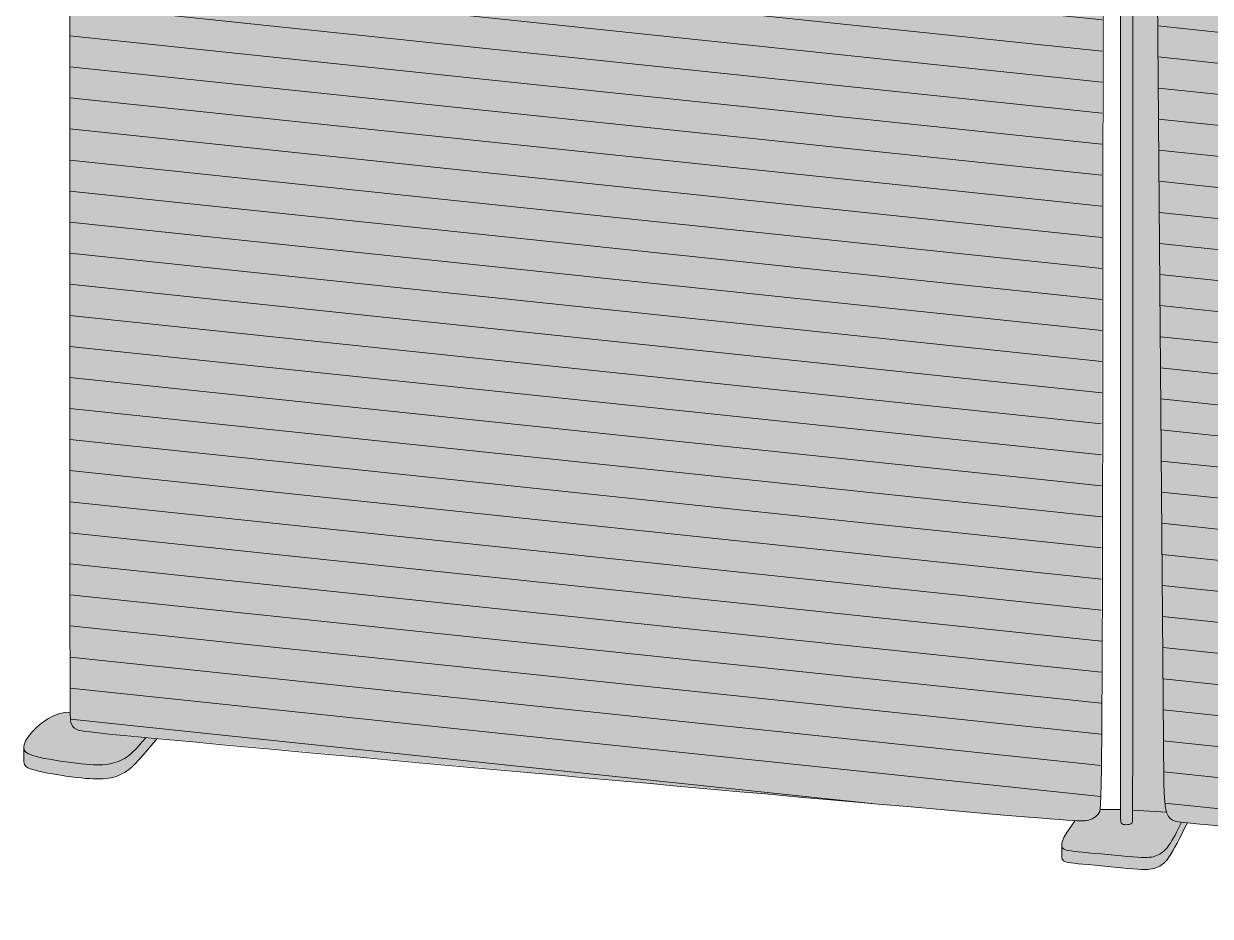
# Model space of a CAD drawing. Header units: millimetres. Extents: x -23380 to 52531, y -5628 to 1041.
# Drawn here: x 2834 to 3687, y -5404 to -4762 of the extents above; entities that cross this region are included whole.
import ezdxf

# ---------------------------------------------------------------- set-up
doc = ezdxf.new("R2010")
doc.units = ezdxf.units.MM
for name, color, linetype, lineweight in [('drawing', 7, 'Continuous', 5), ('hatch', 9, 'Continuous', 5), ('ropes', 7, 'Continuous', 0)]:
    doc.layers.add(name, color=color, linetype=linetype, lineweight=lineweight)

msp = doc.modelspace()

# ---------------------------------------------------------------- hatches: boundary and pattern name
at = {"layer": 'hatch'}
for points in [[(3609.75, -4201.35), (3609.37, -4201.42), (3608.98, -4201.49), (3608.67, -4201.53), (3608.35, -4201.57), (3607.97, -4201.6), (3607.52, -4201.62), (3606.99, -4201.64), (3606.34, -4201.64), (3604.64, -4201.59), (3598.99, -4201.28), (2877.81, -4139.13), (2873.69, -4138.67), (2872.3, -4138.49), (2871.15, -4138.31), (2869.85, -4138.09), (2868.67, -4137.85), (2868.12, -4137.72), (2867.6, -4137.59), (2867.1, -4137.46), (2866.63, -4137.32), (2866.71, -5119.81), (2867.05, -5260.85), (2867.12, -5262.91), (2867.15, -5263.3), (2867.17, -5263.59), (2867.19, -5263.71), (2867.2, -5263.81), (2867.21, -5263.89), (2867.23, -5263.97), (2867.26, -5264.1), (2867.32, -5264.36), (2867.38, -5264.61), (2867.45, -5264.85), (2867.52, -5265.09), (2867.59, -5265.33), (2867.67, -5265.56), (2867.76, -5265.78), (2867.85, -5266), (2867.94, -5266.22), (2868.04, -5266.43), (2868.14, -5266.63), (2868.25, -5266.83), (2868.36, -5267.03), (2868.48, -5267.22), (2868.61, -5267.4), (2868.73, -5267.58), (2868.87, -5267.76), (2869.01, -5267.93), (2869.16, -5268.1), (2869.31, -5268.27), (2869.47, -5268.43), (2869.63, -5268.58), (2869.8, -5268.73), (2869.98, -5268.88), (2870.16, -5269.02), (2870.35, -5269.16), (2870.55, -5269.3), (2870.75, -5269.43), (2870.96, -5269.56), (2871.18, -5269.68), (2871.41, -5269.8), (2871.64, -5269.92), (2871.81, -5270), (2872, -5270.08), (2872.09, -5270.12), (2872.2, -5270.16), (2872.31, -5270.2), (2872.43, -5270.24), (2872.56, -5270.28), (2872.7, -5270.32), (2873.01, -5270.41), (2873.36, -5270.49), (2873.78, -5270.58), (2874.82, -5270.78), (2876.19, -5270.99), (2880.15, -5271.51), (3471.63, -5325.61), (3555.66, -5332.91), (3589.57, -5335.44), (3593.24, -5335.58), (3594.54, -5335.6), (3595.55, -5335.58), (3595.98, -5335.56), (3596.35, -5335.54), (3596.68, -5335.51), (3596.98, -5335.47), (3597.25, -5335.43), (3597.49, -5335.39), (3597.95, -5335.29), (3598.61, -5335.15), (3599.26, -5334.98), (3599.9, -5334.79), (3600.22, -5334.69), (3600.54, -5334.59), (3600.86, -5334.47), (3601.17, -5334.35), (3601.48, -5334.23), (3601.79, -5334.1), (3602.1, -5333.95), (3602.4, -5333.81), (3602.7, -5333.65), (3603, -5333.49), (3603.29, -5333.31), (3603.57, -5333.13), (3603.86, -5332.94), (3604.13, -5332.73), (3604.41, -5332.52), (3604.67, -5332.3), (3604.93, -5332.07), (3605.19, -5331.82), (3605.31, -5331.7), (3605.44, -5331.57), (3605.56, -5331.44), (3605.68, -5331.3), (3605.8, -5331.16), (3605.92, -5331.02), (3606.03, -5330.88), (3606.15, -5330.73), (3606.26, -5330.58), (3606.37, -5330.43), (3606.48, -5330.27), (3606.58, -5330.11), (3606.69, -5329.95), (3606.79, -5329.78), (3606.89, -5329.61), (3607.04, -5329.35), (3607.09, -5329.25), (3607.11, -5329.21), (3607.13, -5329.15), (3607.16, -5329.1), (3607.18, -5329.04), (3607.2, -5328.98), (3607.23, -5328.92), (3607.25, -5328.85), (3607.27, -5328.78), (3607.29, -5328.7), (3607.32, -5328.62), (3607.36, -5328.44), (3607.41, -5328.23), (3607.45, -5327.99), (3607.49, -5327.72), (3607.54, -5327.41), (3607.62, -5326.68), (3607.7, -5325.76), (3607.86, -5323.29), (3608.3, -5308.92)], [(3655.35, -5329.42), (3655.24, -5329.05), (3655.13, -5328.66), (3654.92, -5327.84), (3654.73, -5326.94), (3654.55, -5325.98), (3654.38, -5324.95), (3654.23, -5323.84), (3654.09, -5322.66), (3653.97, -5321.39), (3653.76, -5318.6), (3653.61, -5315.46), (3653.46, -5308), (3644.6, -4206.94), (3643.88, -4206.78), (3643.21, -4206.61), (3642.58, -4206.43), (3642.29, -4206.34), (3642, -4206.24), (3641.73, -4206.15), (3641.47, -4206.05), (3641.21, -4205.95), (3640.97, -4205.84), (3640.74, -4205.74), (3640.52, -4205.63), (3640.32, -4205.52), (3640.12, -4205.41), (3609.75, -4203.42), (3609.75, -4206.22), (3631.1, -4207.62), (3631.07, -5096.67), (3630.88, -5327.97)], [(3622.13, -4207.03), (3622.13, -5333.65), (3622.18, -5334.27), (3622.23, -5334.83), (3622.27, -5335.09), (3622.3, -5335.33), (3622.34, -5335.56), (3622.38, -5335.78), (3622.42, -5335.98), (3622.47, -5336.18), (3622.52, -5336.35), (3622.57, -5336.52), (3622.6, -5336.6), (3622.62, -5336.68), (3622.65, -5336.75), (3622.68, -5336.82), (3622.71, -5336.89), (3622.74, -5336.96), (3622.77, -5337.02), (3622.8, -5337.09), (3622.84, -5337.15), (3622.87, -5337.2), (3622.9, -5337.26), (3622.94, -5337.31), (3622.97, -5337.36), (3623.01, -5337.41), (3623.05, -5337.46), (3623.08, -5337.5), (3623.12, -5337.54), (3623.16, -5337.58), (3623.2, -5337.62), (3623.24, -5337.66), (3623.28, -5337.7), (3623.32, -5337.73), (3623.36, -5337.76), (3623.41, -5337.79), (3623.45, -5337.82), (3623.49, -5337.85), (3623.54, -5337.88), (3623.58, -5337.91), (3623.63, -5337.93), (3623.68, -5337.95), (3623.72, -5337.98), (3623.77, -5338), (3623.82, -5338.02), (3623.87, -5338.04), (3623.92, -5338.05), (3623.97, -5338.07), (3624.08, -5338.1), (3624.18, -5338.13), (3624.29, -5338.16), (3624.41, -5338.19), (3624.52, -5338.21), (3624.64, -5338.23), (3624.76, -5338.25), (3624.88, -5338.27), (3625.13, -5338.3), (3625.38, -5338.32), (3625.64, -5338.34), (3625.9, -5338.34), (3626.16, -5338.34), (3626.43, -5338.34), (3626.69, -5338.33), (3626.95, -5338.31), (3627.21, -5338.29), (3627.47, -5338.26), (3627.72, -5338.23), (3627.96, -5338.19), (3628.2, -5338.15), (3628.42, -5338.11), (3628.64, -5338.06), (3628.75, -5338.03), (3628.85, -5338), (3628.95, -5337.97), (3629.05, -5337.94), (3629.14, -5337.91), (3629.23, -5337.87), (3629.33, -5337.84), (3629.41, -5337.8), (3629.5, -5337.76), (3629.58, -5337.71), (3629.67, -5337.67), (3629.7, -5337.65), (3629.74, -5337.62), (3629.78, -5337.6), (3629.82, -5337.57), (3629.86, -5337.55), (3629.89, -5337.52), (3629.93, -5337.49), (3629.97, -5337.46), (3630, -5337.44), (3630.04, -5337.41), (3630.07, -5337.38), (3630.1, -5337.34), (3630.14, -5337.31), (3630.17, -5337.28), (3630.2, -5337.25), (3630.23, -5337.21), (3630.26, -5337.18), (3630.29, -5337.14), (3630.32, -5337.11), (3630.35, -5337.07), (3630.37, -5337.03), (3630.4, -5336.99), (3630.43, -5336.95), (3630.45, -5336.91), (3630.48, -5336.87), (3630.5, -5336.83), (3630.53, -5336.79), (3630.55, -5336.74), (3630.57, -5336.7), (3630.6, -5336.65), (3630.62, -5336.6), (3630.64, -5336.56), (3630.66, -5336.51), (3630.68, -5336.46), (3630.69, -5336.43), (3630.69, -5336.42), (3630.7, -5336.4), (3630.7, -5336.39), (3630.71, -5336.37), (3630.71, -5336.35), (3630.72, -5336.32), (3630.72, -5336.29), (3630.73, -5336.26), (3630.74, -5336.19), (3630.75, -5336.09), (3630.75, -5335.97), (3630.77, -5335.66), (3630.82, -5333.83), (3631.1, -4207.62)], [(3653.46, -5308), (3653.61, -5315.46), (3653.76, -5318.6), (3653.97, -5321.39), (3654.09, -5322.66), (3654.23, -5323.84), (3654.38, -5324.95), (3654.55, -5325.98), (3654.73, -5326.94), (3654.92, -5327.84), (3655.13, -5328.66), (3655.24, -5329.05), (3655.35, -5329.42), (3655.48, -5329.82), (3655.61, -5330.19), (3655.74, -5330.55), (3655.88, -5330.89), (3656.03, -5331.21), (3656.18, -5331.52), (3656.33, -5331.82), (3656.49, -5332.1), (3656.65, -5332.37), (3656.73, -5332.49), (3656.81, -5332.62), (3656.9, -5332.74), (3656.98, -5332.86), (3657.07, -5332.97), (3657.16, -5333.08), (3657.24, -5333.19), (3657.33, -5333.3), (3657.42, -5333.4), (3657.52, -5333.5), (3657.61, -5333.6), (3657.7, -5333.69), (3657.8, -5333.78), (3657.89, -5333.87), (3657.99, -5333.96), (3658.09, -5334.05), (3658.19, -5334.13), (3658.29, -5334.21), (3658.39, -5334.28), (3658.49, -5334.36), (3658.6, -5334.43), (3658.7, -5334.5), (3658.81, -5334.57), (3658.92, -5334.64), (3659.13, -5334.77), (3659.36, -5334.89), (3659.58, -5335), (3659.81, -5335.11), (3660.05, -5335.21), (3660.29, -5335.3), (3660.53, -5335.4), (3660.78, -5335.48), (3661.03, -5335.57), (3661.55, -5335.72), (3661.98, -5335.84), (3662.42, -5335.95), (3662.9, -5336.06), (3663.42, -5336.17), (3664, -5336.28), (3664.65, -5336.38), (3666.18, -5336.6), (3670.3, -5337.08), (4383.32, -5403.94), (4383.96, -5403.99), (4384.28, -5404), (4384.44, -5404), (4384.6, -5404), (4384.75, -5404), (4384.91, -5403.99), (4385.06, -5403.98), (4385.21, -5403.96), (4385.29, -5403.95), (4385.36, -5403.94), (4385.44, -5403.92), (4385.51, -5403.91), (4385.59, -5403.89), (4385.66, -5403.87), (4385.73, -5403.85), (4385.81, -5403.83), (4385.88, -5403.81), (4385.95, -5403.78), (4386.02, -5403.76), (4386.1, -5403.73), (4386.17, -5403.7), (4386.24, -5403.67), (4386.31, -5403.63), (4386.38, -5403.6), (4386.45, -5403.56), (4386.52, -5403.52), (4386.58, -5403.47), (4386.65, -5403.43), (4386.72, -5403.38), (4386.79, -5403.33), (4386.85, -5403.28), (4386.92, -5403.22), (4386.98, -5403.17), (4387.05, -5403.11), (4387.11, -5403.04), (4387.18, -5402.98), (4387.24, -5402.91), (4387.3, -5402.84), (4387.36, -5402.76), (4387.43, -5402.69), (4387.49, -5402.61), (4387.55, -5402.53), (4387.61, -5402.44), (4387.67, -5402.35), (4387.72, -5402.26), (4387.78, -5402.17), (4387.84, -5402.07), (4387.9, -5401.97), (4387.95, -5401.86), (4388.01, -5401.75), (4388.12, -5401.53), (4388.22, -5401.29), (4388.33, -5401.03), (4388.43, -5400.76), (4388.53, -5400.48), (4388.62, -5400.18), (4388.71, -5399.86), (4388.8, -5399.53), (4388.89, -5399.18), (4388.97, -5398.81), (4389.05, -5398.42), (4389.2, -5397.6), (4389.33, -5396.7), (4389.46, -5395.72), (4389.56, -5394.66), (4389.65, -5393.51), (4389.73, -5392.27), (4389.83, -5389.52), (4389.87, -5386.38), (4389.87, -4268.79), (4389.62, -4268.95), (4389.36, -4269.09), (4389.1, -4269.24), (4388.82, -4269.38), (4388.54, -4269.51), (4388.25, -4269.63), (4387.95, -4269.75), (4387.64, -4269.87), (4387.32, -4269.98), (4386.99, -4270.08), (4386.65, -4270.17), (4386.3, -4270.26), (4385.94, -4270.35), (4385.57, -4270.42), (4385.19, -4270.49), (4384.8, -4270.56), (4384.5, -4270.6), (4384.17, -4270.64), (4383.79, -4270.67), (4383.34, -4270.69), (4382.81, -4270.71), (4382.16, -4270.7), (4380.46, -4270.66), (4374.81, -4270.34), (3653.63, -4208.2), (3649.51, -4207.74), (3648.12, -4207.56), (3646.97, -4207.38), (3645.73, -4207.17), (3644.6, -4206.94)], [(2866.99, -5257.32), (2866.45, -5257.33), (2865.91, -5257.36), (2865.38, -5257.39), (2864.85, -5257.43), (2864.32, -5257.49), (2863.79, -5257.55), (2863.27, -5257.63), (2862.75, -5257.71), (2862.23, -5257.8), (2861.71, -5257.9), (2861.2, -5258.01), (2860.7, -5258.13), (2859.69, -5258.4), (2858.7, -5258.69), (2857.72, -5259.02), (2856.76, -5259.37), (2855.81, -5259.75), (2854.88, -5260.15), (2853.97, -5260.58), (2853.07, -5261.03), (2852.19, -5261.5), (2851.32, -5261.99), (2850.48, -5262.49), (2849.65, -5263.01), (2848.84, -5263.54), (2848.05, -5264.09), (2847.28, -5264.64), (2846.53, -5265.2), (2845.8, -5265.77), (2845.09, -5266.34), (2843.73, -5267.48), (2842.47, -5268.62), (2841.3, -5269.75), (2840.22, -5270.84), (2839.29, -5271.84), (2838.45, -5272.79), (2837.69, -5273.71), (2837.01, -5274.59), (2836.7, -5275.02), (2836.4, -5275.44), (2836.13, -5275.85), (2835.87, -5276.25), (2835.63, -5276.64), (2835.4, -5277.02), (2835.19, -5277.39), (2835, -5277.76), (2834.82, -5278.12), (2834.66, -5278.47), (2834.51, -5278.81), (2834.38, -5279.15), (2834.25, -5279.48), (2834.15, -5279.8), (2834.05, -5280.11), (2833.97, -5280.42), (2833.89, -5280.72), (2833.83, -5281.01), (2833.78, -5281.29), (2833.74, -5281.57), (2833.71, -5281.85), (2833.69, -5282.11), (2833.68, -5282.37), (2833.67, -5282.63), (2833.68, -5282.85), (2833.68, -5283.07), (2833.7, -5283.32), (2833.71, -5283.44), (2833.73, -5283.57), (2833.75, -5283.69), (2833.77, -5283.81), (2833.79, -5283.92), (2833.81, -5284.04), (2833.84, -5284.16), (2833.87, -5284.27), (2833.9, -5284.38), (2833.94, -5284.49), (2833.98, -5284.6), (2834.02, -5284.71), (2834.07, -5284.82), (2834.12, -5284.93), (2834.17, -5285.03), (2834.23, -5285.14), (2834.29, -5285.24), (2834.35, -5285.35), (2834.42, -5285.45), (2834.49, -5285.55), (2834.57, -5285.65), (2834.65, -5285.75), (2834.73, -5285.84), (2834.82, -5285.94), (2834.91, -5286.04), (2835.01, -5286.13), (2835.11, -5286.23), (2835.22, -5286.32), (2835.33, -5286.41), (2835.45, -5286.51), (2835.57, -5286.6), (2835.7, -5286.69), (2835.83, -5286.78), (2835.97, -5286.87), (2836.11, -5286.96), (2836.26, -5287.05), (2836.42, -5287.14), (2836.58, -5287.23), (2836.92, -5287.4), (2837.28, -5287.57), (2837.66, -5287.74), (2838.08, -5287.92), (2838.51, -5288.09), (2838.98, -5288.25), (2839.99, -5288.59), (2841.12, -5288.93), (2842.38, -5289.27), (2845.26, -5289.95), (2848.55, -5290.64), (2855.99, -5291.98), (2863.88, -5293.19), (2871.41, -5294.18), (2877.95, -5294.87), (2880.85, -5295.1), (2883.53, -5295.25), (2886.02, -5295.31), (2887.2, -5295.32), (2888.34, -5295.3), (2889.45, -5295.26), (2890.52, -5295.2), (2891.56, -5295.12), (2892.58, -5295.01), (2893.58, -5294.89), (2894.55, -5294.74), (2895.5, -5294.58), (2896.43, -5294.39), (2897.34, -5294.19), (2898.23, -5293.96), (2899.1, -5293.71), (2899.95, -5293.45), (2900.78, -5293.16), (2901.59, -5292.86), (2902.38, -5292.54), (2903.16, -5292.2), (2903.92, -5291.84), (2904.67, -5291.47), (2905.4, -5291.08), (2906.12, -5290.67), (2906.82, -5290.24), (2907.52, -5289.78), (2908.22, -5289.29), (2908.93, -5288.76), (2909.66, -5288.18), (2910.42, -5287.53), (2911.22, -5286.81), (2912.06, -5286.01), (2912.96, -5285.13), (2913.92, -5284.14), (2916.07, -5281.84), (2921.48, -5275.68), (2880.15, -5271.51), (2876.19, -5270.99), (2874.82, -5270.78), (2873.78, -5270.58), (2873.36, -5270.49), (2873.01, -5270.41), (2872.7, -5270.32), (2872.56, -5270.28), (2872.43, -5270.24), (2872.31, -5270.2), (2872.2, -5270.16), (2872.09, -5270.12), (2872, -5270.08), (2871.81, -5270), (2871.64, -5269.92), (2871.41, -5269.8), (2871.18, -5269.68), (2870.96, -5269.56), (2870.75, -5269.43), (2870.55, -5269.3), (2870.35, -5269.16), (2870.16, -5269.02), (2869.98, -5268.88), (2869.8, -5268.73), (2869.63, -5268.58), (2869.47, -5268.43), (2869.31, -5268.27), (2869.16, -5268.1), (2869.01, -5267.93), (2868.87, -5267.76), (2868.73, -5267.58), (2868.61, -5267.4), (2868.48, -5267.22), (2868.36, -5267.03), (2868.25, -5266.83), (2868.14, -5266.63), (2868.04, -5266.43), (2867.94, -5266.22), (2867.85, -5266), (2867.76, -5265.78), (2867.67, -5265.56), (2867.59, -5265.33), (2867.52, -5265.09), (2867.45, -5264.85), (2867.38, -5264.61), (2867.32, -5264.36), (2867.24, -5264.01), (2867.22, -5263.92), (2867.2, -5263.8), (2867.18, -5263.67), (2867.16, -5263.5), (2867.14, -5263.29), (2867.11, -5262.72), (2867.05, -5260.77)], [(2921.48, -5275.68), (2916.07, -5281.84), (2913.92, -5284.14), (2912.96, -5285.13), (2912.06, -5286.01), (2911.22, -5286.81), (2910.42, -5287.53), (2909.66, -5288.18), (2908.93, -5288.76), (2908.22, -5289.29), (2907.52, -5289.78), (2906.82, -5290.24), (2906.12, -5290.67), (2905.4, -5291.08), (2904.67, -5291.47), (2903.92, -5291.84), (2903.16, -5292.2), (2902.38, -5292.54), (2901.59, -5292.86), (2900.78, -5293.16), (2899.95, -5293.45), (2899.1, -5293.71), (2898.23, -5293.96), (2897.34, -5294.19), (2896.43, -5294.39), (2895.5, -5294.58), (2894.55, -5294.74), (2893.58, -5294.89), (2892.58, -5295.01), (2891.56, -5295.12), (2890.52, -5295.2), (2889.45, -5295.26), (2888.34, -5295.3), (2887.2, -5295.32), (2886.02, -5295.31), (2883.53, -5295.25), (2880.85, -5295.1), (2877.95, -5294.87), (2871.41, -5294.18), (2863.88, -5293.19), (2855.99, -5291.98), (2848.55, -5290.64), (2845.26, -5289.95), (2842.38, -5289.27), (2841.12, -5288.93), (2839.99, -5288.59), (2838.98, -5288.25), (2838.51, -5288.09), (2838.08, -5287.92), (2837.66, -5287.74), (2837.28, -5287.57), (2836.92, -5287.4), (2836.58, -5287.23), (2836.42, -5287.14), (2836.26, -5287.05), (2836.11, -5286.96), (2835.97, -5286.87), (2835.83, -5286.78), (2835.7, -5286.69), (2835.57, -5286.6), (2835.45, -5286.51), (2835.33, -5286.41), (2835.22, -5286.32), (2835.11, -5286.23), (2835.01, -5286.13), (2834.91, -5286.04), (2834.82, -5285.94), (2834.73, -5285.84), (2834.65, -5285.75), (2834.57, -5285.65), (2834.49, -5285.55), (2834.42, -5285.45), (2834.35, -5285.35), (2834.29, -5285.24), (2834.23, -5285.14), (2834.17, -5285.03), (2834.12, -5284.93), (2834.07, -5284.82), (2834.02, -5284.71), (2833.98, -5284.6), (2833.94, -5284.49), (2833.9, -5284.38), (2833.87, -5284.27), (2833.84, -5284.16), (2833.81, -5284.04), (2833.79, -5283.92), (2833.77, -5283.81), (2833.75, -5283.69), (2833.73, -5283.57), (2833.71, -5283.44), (2833.7, -5283.32), (2833.68, -5283.07), (2833.68, -5282.9), (2833.67, -5282.74), (2833.67, -5292.75), (2833.67, -5292.75), (2833.68, -5292.98), (2833.68, -5293.19), (2833.7, -5293.44), (2833.71, -5293.57), (2833.73, -5293.69), (2833.75, -5293.81), (2833.77, -5293.93), (2833.79, -5294.05), (2833.81, -5294.17), (2833.84, -5294.28), (2833.87, -5294.4), (2833.9, -5294.51), (2833.94, -5294.62), (2833.98, -5294.73), (2834.02, -5294.84), (2834.07, -5294.95), (2834.12, -5295.05), (2834.17, -5295.16), (2834.23, -5295.27), (2834.29, -5295.37), (2834.35, -5295.47), (2834.42, -5295.57), (2834.49, -5295.67), (2834.57, -5295.77), (2834.65, -5295.87), (2834.73, -5295.97), (2834.82, -5296.07), (2834.91, -5296.16), (2835.01, -5296.26), (2835.11, -5296.35), (2835.22, -5296.45), (2835.33, -5296.54), (2835.45, -5296.63), (2835.57, -5296.72), (2835.7, -5296.82), (2835.83, -5296.91), (2835.97, -5297), (2836.11, -5297.09), (2836.26, -5297.17), (2836.42, -5297.26), (2836.58, -5297.35), (2836.92, -5297.53), (2837.28, -5297.7), (2837.66, -5297.87), (2838.08, -5298.04), (2838.51, -5298.21), (2838.98, -5298.38), (2839.99, -5298.72), (2841.12, -5299.05), (2842.38, -5299.39), (2845.26, -5300.08), (2848.55, -5300.77), (2855.99, -5302.11), (2863.88, -5303.32), (2871.41, -5304.31), (2877.95, -5305), (2880.85, -5305.23), (2883.53, -5305.38), (2886.02, -5305.44), (2887.2, -5305.44), (2888.34, -5305.42), (2889.45, -5305.38), (2890.52, -5305.32), (2891.56, -5305.24), (2892.58, -5305.14), (2893.58, -5305.01), (2894.55, -5304.87), (2895.5, -5304.7), (2896.43, -5304.52), (2897.34, -5304.31), (2898.23, -5304.09), (2899.1, -5303.84), (2899.95, -5303.57), (2900.78, -5303.29), (2901.59, -5302.99), (2902.38, -5302.67), (2903.16, -5302.33), (2903.92, -5301.97), (2904.67, -5301.59), (2905.4, -5301.2), (2906.12, -5300.79), (2906.82, -5300.36), (2907.52, -5299.91), (2908.22, -5299.42), (2908.93, -5298.89), (2909.66, -5298.3), (2910.42, -5297.66), (2911.22, -5296.94), (2912.06, -5296.14), (2912.96, -5295.25), (2913.92, -5294.27), (2916.07, -5291.97), (2921.48, -5285.8), (2929.51, -5276.44)], [(3622.13, -5327.38), (3607.54, -5327.38), (3607.48, -5327.83), (3607.44, -5328.03), (3607.41, -5328.21), (3607.38, -5328.37), (3607.34, -5328.52), (3607.31, -5328.65), (3607.27, -5328.77), (3607.24, -5328.88), (3607.2, -5328.98), (3607.17, -5329.07), (3607.13, -5329.15), (3607.1, -5329.23), (3607.06, -5329.3), (3606.99, -5329.44), (3606.89, -5329.61), (3606.79, -5329.78), (3606.69, -5329.95), (3606.58, -5330.11), (3606.48, -5330.27), (3606.37, -5330.43), (3606.26, -5330.58), (3606.15, -5330.73), (3606.03, -5330.88), (3605.92, -5331.02), (3605.8, -5331.16), (3605.68, -5331.3), (3605.56, -5331.44), (3605.44, -5331.57), (3605.31, -5331.7), (3605.19, -5331.82), (3604.93, -5332.07), (3604.67, -5332.3), (3604.41, -5332.52), (3604.13, -5332.73), (3603.86, -5332.94), (3603.57, -5333.13), (3603.29, -5333.31), (3603, -5333.49), (3602.7, -5333.65), (3602.4, -5333.81), (3602.1, -5333.95), (3601.79, -5334.1), (3601.48, -5334.23), (3601.17, -5334.35), (3600.86, -5334.47), (3600.54, -5334.59), (3600.22, -5334.69), (3599.9, -5334.79), (3599.26, -5334.98), (3598.61, -5335.15), (3597.95, -5335.29), (3597.49, -5335.39), (3597.25, -5335.43), (3596.98, -5335.47), (3596.68, -5335.51), (3596.35, -5335.54), (3595.98, -5335.56), (3595.55, -5335.58), (3594.54, -5335.6), (3593.24, -5335.58), (3589.57, -5335.44), (3586.99, -5338.88), (3585.88, -5340.43), (3584.88, -5341.87), (3583.98, -5343.22), (3583.19, -5344.47), (3582.5, -5345.63), (3581.91, -5346.71), (3581.64, -5347.21), (3581.4, -5347.7), (3581.18, -5348.16), (3580.97, -5348.61), (3580.79, -5349.04), (3580.63, -5349.45), (3580.48, -5349.84), (3580.35, -5350.21), (3580.25, -5350.57), (3580.15, -5350.91), (3580.11, -5351.08), (3580.07, -5351.24), (3580.04, -5351.4), (3580.01, -5351.55), (3579.99, -5351.7), (3579.97, -5351.85), (3579.95, -5351.99), (3579.93, -5352.13), (3579.92, -5352.27), (3579.91, -5352.4), (3579.91, -5352.53), (3579.91, -5352.66), (3579.91, -5352.75), (3579.91, -5352.84), (3579.91, -5352.93), (3579.92, -5353.02), (3579.93, -5353.1), (3579.94, -5353.18), (3579.95, -5353.26), (3579.96, -5353.34), (3579.97, -5353.42), (3579.98, -5353.5), (3580, -5353.58), (3580.02, -5353.65), (3580.03, -5353.72), (3580.05, -5353.79), (3580.07, -5353.86), (3580.1, -5353.93), (3580.12, -5354), (3580.14, -5354.07), (3580.17, -5354.13), (3580.19, -5354.2), (3580.22, -5354.26), (3580.25, -5354.32), (3580.28, -5354.38), (3580.31, -5354.44), (3580.34, -5354.5), (3580.37, -5354.56), (3580.41, -5354.62), (3580.44, -5354.68), (3580.47, -5354.73), (3580.55, -5354.84), (3580.62, -5354.94), (3580.69, -5355.04), (3580.77, -5355.13), (3580.85, -5355.22), (3580.93, -5355.31), (3581.01, -5355.4), (3581.1, -5355.48), (3581.19, -5355.56), (3581.28, -5355.64), (3581.38, -5355.71), (3581.48, -5355.79), (3581.58, -5355.86), (3581.69, -5355.93), (3581.8, -5356), (3581.91, -5356.06), (3582.03, -5356.12), (3582.15, -5356.19), (3582.28, -5356.25), (3582.41, -5356.3), (3582.55, -5356.36), (3582.69, -5356.41), (3582.83, -5356.47), (3582.98, -5356.52), (3583.29, -5356.62), (3583.63, -5356.71), (3583.98, -5356.8), (3584.36, -5356.88), (3584.76, -5356.96), (3585.64, -5357.11), (3586.62, -5357.25), (3588.93, -5357.52), (3631.09, -5361.53), (3634.44, -5361.76), (3637.25, -5361.9), (3639.58, -5361.96), (3640.6, -5361.95), (3641.53, -5361.92), (3642.39, -5361.88), (3643.17, -5361.81), (3643.9, -5361.73), (3644.24, -5361.68), (3644.58, -5361.63), (3644.9, -5361.57), (3645.22, -5361.5), (3645.53, -5361.44), (3645.83, -5361.36), (3646.43, -5361.21), (3647.02, -5361.03), (3647.6, -5360.84), (3648.19, -5360.63), (3648.49, -5360.51), (3648.78, -5360.39), (3649.08, -5360.26), (3649.38, -5360.12), (3649.68, -5359.98), (3649.98, -5359.82), (3650.28, -5359.66), (3650.58, -5359.48), (3650.88, -5359.3), (3651.19, -5359.1), (3651.5, -5358.9), (3651.8, -5358.68), (3652.11, -5358.45), (3652.43, -5358.21), (3652.74, -5357.95), (3653.05, -5357.68), (3653.37, -5357.39), (3653.69, -5357.09), (3654.01, -5356.78), (3654.33, -5356.45), (3654.66, -5356.1), (3654.99, -5355.73), (3655.32, -5355.35), (3655.65, -5354.95), (3655.99, -5354.53), (3656.32, -5354.09), (3657.01, -5353.16), (3657.54, -5352.39), (3658.08, -5351.57), (3659.17, -5349.81), (3660.29, -5347.89), (3661.43, -5345.83), (3663.77, -5341.38), (3666.18, -5336.6), (3664.65, -5336.38), (3664, -5336.28), (3663.42, -5336.17), (3662.9, -5336.06), (3662.42, -5335.95), (3661.98, -5335.84), (3661.55, -5335.72), (3661.03, -5335.57), (3660.78, -5335.48), (3660.53, -5335.4), (3660.29, -5335.3), (3660.05, -5335.21), (3659.81, -5335.11), (3659.58, -5335), (3659.36, -5334.89), (3659.13, -5334.77), (3658.92, -5334.64), (3658.81, -5334.57), (3658.7, -5334.5), (3658.6, -5334.43), (3658.49, -5334.36), (3658.39, -5334.28), (3658.29, -5334.21), (3658.19, -5334.13), (3658.09, -5334.05), (3657.99, -5333.96), (3657.89, -5333.87), (3657.8, -5333.78), (3657.7, -5333.69), (3657.61, -5333.6), (3657.52, -5333.5), (3657.42, -5333.4), (3657.33, -5333.3), (3657.24, -5333.19), (3657.16, -5333.08), (3657.07, -5332.97), (3656.98, -5332.86), (3656.9, -5332.74), (3656.81, -5332.62), (3656.73, -5332.49), (3656.65, -5332.37), (3656.49, -5332.1), (3656.33, -5331.82), (3656.18, -5331.52), (3656.03, -5331.21), (3655.88, -5330.89), (3655.74, -5330.55), (3655.61, -5330.19), (3655.48, -5329.82), (3655.35, -5329.42), (3630.88, -5327.97), (3630.79, -5335.16), (3630.76, -5335.81), (3630.75, -5336.02), (3630.74, -5336.18), (3630.73, -5336.24), (3630.72, -5336.29), (3630.72, -5336.33), (3630.71, -5336.35), (3630.71, -5336.37), (3630.71, -5336.38), (3630.7, -5336.39), (3630.7, -5336.41), (3630.7, -5336.42), (3630.69, -5336.43), (3630.69, -5336.44), (3630.68, -5336.46), (3630.66, -5336.51), (3630.64, -5336.56), (3630.62, -5336.6), (3630.6, -5336.65), (3630.57, -5336.7), (3630.55, -5336.74), (3630.53, -5336.79), (3630.5, -5336.83), (3630.48, -5336.87), (3630.45, -5336.91), (3630.43, -5336.95), (3630.4, -5336.99), (3630.37, -5337.03), (3630.35, -5337.07), (3630.32, -5337.11), (3630.29, -5337.14), (3630.26, -5337.18), (3630.23, -5337.21), (3630.2, -5337.25), (3630.17, -5337.28), (3630.14, -5337.31), (3630.1, -5337.34), (3630.07, -5337.38), (3630.04, -5337.41), (3630, -5337.44), (3629.97, -5337.46), (3629.93, -5337.49), (3629.89, -5337.52), (3629.86, -5337.55), (3629.82, -5337.57), (3629.78, -5337.6), (3629.74, -5337.62), (3629.7, -5337.65), (3629.67, -5337.67), (3629.58, -5337.71), (3629.5, -5337.76), (3629.41, -5337.8), (3629.33, -5337.84), (3629.23, -5337.87), (3629.14, -5337.91), (3629.05, -5337.94), (3628.95, -5337.97), (3628.85, -5338), (3628.75, -5338.03), (3628.64, -5338.06), (3628.42, -5338.11), (3628.2, -5338.15), (3627.96, -5338.19), (3627.72, -5338.23), (3627.47, -5338.26), (3627.21, -5338.29), (3626.95, -5338.31), (3626.69, -5338.33), (3626.43, -5338.34), (3626.16, -5338.34), (3625.9, -5338.34), (3625.64, -5338.34), (3625.38, -5338.32), (3625.13, -5338.3), (3624.88, -5338.27), (3624.76, -5338.25), (3624.64, -5338.23), (3624.52, -5338.21), (3624.41, -5338.19), (3624.29, -5338.16), (3624.18, -5338.13), (3624.08, -5338.1), (3623.97, -5338.07), (3623.92, -5338.05), (3623.87, -5338.04), (3623.82, -5338.02), (3623.77, -5338), (3623.72, -5337.98), (3623.68, -5337.95), (3623.63, -5337.93), (3623.58, -5337.91), (3623.54, -5337.88), (3623.49, -5337.85), (3623.45, -5337.82), (3623.41, -5337.79), (3623.36, -5337.76), (3623.32, -5337.73), (3623.28, -5337.7), (3623.24, -5337.66), (3623.2, -5337.62), (3623.16, -5337.58), (3623.12, -5337.54), (3623.08, -5337.5), (3623.05, -5337.46), (3623.01, -5337.41), (3622.97, -5337.36), (3622.94, -5337.31), (3622.9, -5337.26), (3622.87, -5337.2), (3622.84, -5337.15), (3622.8, -5337.09), (3622.77, -5337.02), (3622.74, -5336.96), (3622.71, -5336.89), (3622.68, -5336.82), (3622.65, -5336.75), (3622.62, -5336.68), (3622.6, -5336.6), (3622.57, -5336.52), (3622.52, -5336.35), (3622.47, -5336.18), (3622.42, -5335.98), (3622.38, -5335.78), (3622.34, -5335.56), (3622.3, -5335.33), (3622.27, -5335.09), (3622.23, -5334.83), (3622.18, -5334.27), (3622.13, -5333.65)], [(3579.91, -5361.25), (3579.91, -5361.35), (3579.91, -5361.44), (3579.91, -5361.53), (3579.92, -5361.62), (3579.93, -5361.7), (3579.94, -5361.79), (3579.95, -5361.87), (3579.96, -5361.95), (3579.97, -5362.04), (3579.99, -5362.11), (3580.01, -5362.19), (3580.02, -5362.27), (3580.04, -5362.34), (3580.06, -5362.42), (3580.08, -5362.49), (3580.11, -5362.56), (3580.13, -5362.63), (3580.16, -5362.7), (3580.18, -5362.76), (3580.21, -5362.83), (3580.24, -5362.89), (3580.27, -5362.96), (3580.3, -5363.02), (3580.33, -5363.08), (3580.37, -5363.14), (3580.4, -5363.2), (3580.43, -5363.26), (3580.47, -5363.32), (3580.51, -5363.37), (3580.54, -5363.43), (3580.62, -5363.54), (3580.69, -5363.63), (3580.77, -5363.73), (3580.85, -5363.82), (3580.93, -5363.9), (3581.01, -5363.99), (3581.1, -5364.07), (3581.19, -5364.15), (3581.28, -5364.23), (3581.38, -5364.31), (3581.48, -5364.38), (3581.58, -5364.45), (3581.69, -5364.52), (3581.8, -5364.59), (3581.91, -5364.65), (3582.03, -5364.72), (3582.15, -5364.78), (3582.28, -5364.84), (3582.41, -5364.9), (3582.55, -5364.95), (3582.69, -5365.01), (3582.83, -5365.06), (3582.98, -5365.11), (3583.29, -5365.21), (3583.63, -5365.3), (3583.98, -5365.39), (3584.36, -5365.47), (3584.76, -5365.55), (3585.64, -5365.7), (3586.62, -5365.85), (3588.93, -5366.12), (3631.09, -5370.13), (3634.44, -5370.36), (3637.25, -5370.5), (3639.58, -5370.55), (3640.6, -5370.54), (3641.53, -5370.52), (3642.39, -5370.47), (3643.17, -5370.41), (3643.9, -5370.32), (3644.24, -5370.27), (3644.58, -5370.22), (3644.9, -5370.16), (3645.22, -5370.1), (3645.53, -5370.03), (3645.83, -5369.96), (3646.43, -5369.8), (3647.02, -5369.62), (3647.6, -5369.43), (3648.19, -5369.22), (3648.49, -5369.1), (3648.78, -5368.98), (3649.08, -5368.85), (3649.38, -5368.71), (3649.68, -5368.57), (3649.98, -5368.41), (3650.28, -5368.25), (3650.58, -5368.08), (3650.88, -5367.89), (3651.19, -5367.7), (3651.5, -5367.49), (3651.8, -5367.27), (3652.11, -5367.04), (3652.43, -5366.8), (3652.74, -5366.54), (3653.05, -5366.27), (3653.37, -5365.99), (3653.69, -5365.69), (3654.01, -5365.37), (3654.33, -5365.04), (3654.66, -5364.69), (3654.99, -5364.33), (3655.32, -5363.94), (3655.65, -5363.54), (3655.99, -5363.12), (3656.32, -5362.69), (3657.01, -5361.75), (3657.7, -5360.73), (3658.41, -5359.64), (3659.13, -5358.47), (3659.85, -5357.24), (3661.34, -5354.6), (3662.85, -5351.74), (3669.21, -5339.09), (3670.3, -5337.08), (3666.18, -5336.6), (3663.77, -5341.38), (3661.43, -5345.83), (3660.29, -5347.89), (3659.17, -5349.81), (3658.08, -5351.57), (3657.54, -5352.39), (3657.01, -5353.16), (3656.32, -5354.09), (3655.99, -5354.53), (3655.65, -5354.95), (3655.32, -5355.35), (3654.99, -5355.73), (3654.66, -5356.1), (3654.33, -5356.45), (3654.01, -5356.78), (3653.69, -5357.09), (3653.37, -5357.39), (3653.05, -5357.68), (3652.74, -5357.95), (3652.43, -5358.21), (3652.11, -5358.45), (3651.8, -5358.68), (3651.5, -5358.9), (3651.19, -5359.1), (3650.88, -5359.3), (3650.58, -5359.48), (3650.28, -5359.66), (3649.98, -5359.82), (3649.68, -5359.98), (3649.38, -5360.12), (3649.08, -5360.26), (3648.78, -5360.39), (3648.49, -5360.51), (3648.19, -5360.63), (3647.6, -5360.84), (3647.02, -5361.03), (3646.43, -5361.21), (3645.83, -5361.36), (3645.53, -5361.44), (3645.22, -5361.5), (3644.9, -5361.57), (3644.58, -5361.63), (3644.24, -5361.68), (3643.9, -5361.73), (3643.17, -5361.81), (3642.39, -5361.88), (3641.53, -5361.92), (3640.6, -5361.95), (3639.58, -5361.96), (3637.25, -5361.9), (3634.44, -5361.76), (3631.09, -5361.53), (3588.93, -5357.52), (3586.62, -5357.25), (3585.64, -5357.11), (3584.76, -5356.96), (3584.36, -5356.88), (3583.98, -5356.8), (3583.63, -5356.71), (3583.29, -5356.62), (3582.98, -5356.52), (3582.83, -5356.47), (3582.69, -5356.41), (3582.55, -5356.36), (3582.41, -5356.3), (3582.28, -5356.25), (3582.15, -5356.19), (3582.03, -5356.12), (3581.91, -5356.06), (3581.8, -5356), (3581.69, -5355.93), (3581.58, -5355.86), (3581.48, -5355.79), (3581.38, -5355.71), (3581.28, -5355.64), (3581.19, -5355.56), (3581.1, -5355.48), (3581.01, -5355.4), (3580.93, -5355.31), (3580.85, -5355.22), (3580.77, -5355.13), (3580.69, -5355.04), (3580.62, -5354.94), (3580.55, -5354.84), (3580.47, -5354.73), (3580.44, -5354.68), (3580.41, -5354.62), (3580.37, -5354.56), (3580.34, -5354.5), (3580.31, -5354.44), (3580.28, -5354.38), (3580.25, -5354.32), (3580.22, -5354.26), (3580.19, -5354.2), (3580.17, -5354.13), (3580.14, -5354.07), (3580.12, -5354), (3580.1, -5353.93), (3580.07, -5353.86), (3580.05, -5353.79), (3580.03, -5353.72), (3580.02, -5353.65), (3580, -5353.58), (3579.98, -5353.5), (3579.97, -5353.42), (3579.96, -5353.34), (3579.95, -5353.26), (3579.94, -5353.18), (3579.93, -5353.1), (3579.92, -5353.02), (3579.91, -5352.93), (3579.91, -5352.84), (3579.91, -5352.75)]]:
    msp.add_hatch(color=256, dxfattribs=at).paths.add_polyline_path(points, flags=0)
at = {"layer": 'ropes', "lineweight": 0}
h = msp.add_hatch(dxfattribs=at)
h.set_pattern_fill('ANSI31', color=256, scale=7, angle=129, style=0)
h.paths.add_polyline_path([(3609.75, -4201.35), (3609.37, -4201.42), (3608.98, -4201.49), (3608.67, -4201.53), (3608.35, -4201.57), (3607.97, -4201.6), (3607.52, -4201.62), (3606.99, -4201.64), (3606.34, -4201.64), (3604.64, -4201.59), (3598.99, -4201.28), (2877.81, -4139.13), (2873.69, -4138.67), (2872.3, -4138.49), (2871.15, -4138.31), (2869.85, -4138.09), (2868.67, -4137.85), (2868.12, -4137.72), (2867.6, -4137.59), (2867.1, -4137.46), (2866.63, -4137.32), (2866.71, -5119.81), (2867.05, -5260.85), (2867.12, -5262.91), (2867.15, -5263.3), (2867.17, -5263.59), (2867.19, -5263.71), (2867.2, -5263.81), (2867.21, -5263.89), (2867.23, -5263.97), (2867.26, -5264.1), (2867.32, -5264.36), (2867.38, -5264.61), (2867.45, -5264.85), (2867.52, -5265.09), (2867.59, -5265.33), (2867.67, -5265.56), (2867.76, -5265.78), (2867.85, -5266), (2867.94, -5266.22), (2868.04, -5266.43), (2868.14, -5266.63), (2868.25, -5266.83), (2868.36, -5267.03), (2868.48, -5267.22), (2868.61, -5267.4), (2868.73, -5267.58), (2868.87, -5267.76), (2869.01, -5267.93), (2869.16, -5268.1), (2869.31, -5268.27), (2869.47, -5268.43), (2869.63, -5268.58), (2869.8, -5268.73), (2869.98, -5268.88), (2870.16, -5269.02), (2870.35, -5269.16), (2870.55, -5269.3), (2870.75, -5269.43), (2870.96, -5269.56), (2871.18, -5269.68), (2871.41, -5269.8), (2871.64, -5269.92), (2871.81, -5270), (2872, -5270.08), (2872.09, -5270.12), (2872.2, -5270.16), (2872.31, -5270.2), (2872.43, -5270.24), (2872.56, -5270.28), (2872.7, -5270.32), (2873.01, -5270.41), (2873.36, -5270.49), (2873.78, -5270.58), (2874.82, -5270.78), (2876.19, -5270.99), (2880.15, -5271.51), (3471.63, -5325.61), (3555.66, -5332.91), (3589.57, -5335.44), (3593.24, -5335.58), (3594.54, -5335.6), (3595.55, -5335.58), (3595.98, -5335.56), (3596.35, -5335.54), (3596.68, -5335.51), (3596.98, -5335.47), (3597.25, -5335.43), (3597.49, -5335.39), (3597.95, -5335.29), (3598.61, -5335.15), (3599.26, -5334.98), (3599.9, -5334.79), (3600.22, -5334.69), (3600.54, -5334.59), (3600.86, -5334.47), (3601.17, -5334.35), (3601.48, -5334.23), (3601.79, -5334.1), (3602.1, -5333.95), (3602.4, -5333.81), (3602.7, -5333.65), (3603, -5333.49), (3603.29, -5333.31), (3603.57, -5333.13), (3603.86, -5332.94), (3604.13, -5332.73), (3604.41, -5332.52), (3604.67, -5332.3), (3604.93, -5332.07), (3605.19, -5331.82), (3605.31, -5331.7), (3605.44, -5331.57), (3605.56, -5331.44), (3605.68, -5331.3), (3605.8, -5331.16), (3605.92, -5331.02), (3606.03, -5330.88), (3606.15, -5330.73), (3606.26, -5330.58), (3606.37, -5330.43), (3606.48, -5330.27), (3606.58, -5330.11), (3606.69, -5329.95), (3606.79, -5329.78), (3606.89, -5329.61), (3607.04, -5329.35), (3607.09, -5329.25), (3607.11, -5329.21), (3607.13, -5329.15), (3607.16, -5329.1), (3607.18, -5329.04), (3607.2, -5328.98), (3607.23, -5328.92), (3607.25, -5328.85), (3607.27, -5328.78), (3607.29, -5328.7), (3607.32, -5328.62), (3607.36, -5328.44), (3607.41, -5328.23), (3607.45, -5327.99), (3607.49, -5327.72), (3607.54, -5327.41), (3607.62, -5326.68), (3607.7, -5325.76), (3607.86, -5323.29), (3608.3, -5308.92)], flags=0)
h = msp.add_hatch(dxfattribs=at)
h.set_pattern_fill('ANSI31', color=256, scale=7, angle=129, style=0)
h.paths.add_polyline_path([(3653.46, -5308), (3653.61, -5315.46), (3653.76, -5318.6), (3653.97, -5321.39), (3654.09, -5322.66), (3654.23, -5323.84), (3654.38, -5324.95), (3654.55, -5325.98), (3654.73, -5326.94), (3654.92, -5327.84), (3655.13, -5328.66), (3655.24, -5329.05), (3655.35, -5329.42), (3655.48, -5329.82), (3655.61, -5330.19), (3655.74, -5330.55), (3655.88, -5330.89), (3656.03, -5331.21), (3656.18, -5331.52), (3656.33, -5331.82), (3656.49, -5332.1), (3656.65, -5332.37), (3656.73, -5332.49), (3656.81, -5332.62), (3656.9, -5332.74), (3656.98, -5332.86), (3657.07, -5332.97), (3657.16, -5333.08), (3657.24, -5333.19), (3657.33, -5333.3), (3657.42, -5333.4), (3657.52, -5333.5), (3657.61, -5333.6), (3657.7, -5333.69), (3657.8, -5333.78), (3657.89, -5333.87), (3657.99, -5333.96), (3658.09, -5334.05), (3658.19, -5334.13), (3658.29, -5334.21), (3658.39, -5334.28), (3658.49, -5334.36), (3658.6, -5334.43), (3658.7, -5334.5), (3658.81, -5334.57), (3658.92, -5334.64), (3659.13, -5334.77), (3659.36, -5334.89), (3659.58, -5335), (3659.81, -5335.11), (3660.05, -5335.21), (3660.29, -5335.3), (3660.53, -5335.4), (3660.78, -5335.48), (3661.03, -5335.57), (3661.55, -5335.72), (3661.98, -5335.84), (3662.42, -5335.95), (3662.9, -5336.06), (3663.42, -5336.17), (3664, -5336.28), (3664.65, -5336.38), (3666.18, -5336.6), (3670.3, -5337.08), (4383.32, -5403.94), (4383.96, -5403.99), (4384.28, -5404), (4384.44, -5404), (4384.6, -5404), (4384.75, -5404), (4384.91, -5403.99), (4385.06, -5403.98), (4385.21, -5403.96), (4385.29, -5403.95), (4385.36, -5403.94), (4385.44, -5403.92), (4385.51, -5403.91), (4385.59, -5403.89), (4385.66, -5403.87), (4385.73, -5403.85), (4385.81, -5403.83), (4385.88, -5403.81), (4385.95, -5403.78), (4386.02, -5403.76), (4386.1, -5403.73), (4386.17, -5403.7), (4386.24, -5403.67), (4386.31, -5403.63), (4386.38, -5403.6), (4386.45, -5403.56), (4386.52, -5403.52), (4386.58, -5403.47), (4386.65, -5403.43), (4386.72, -5403.38), (4386.79, -5403.33), (4386.85, -5403.28), (4386.92, -5403.22), (4386.98, -5403.17), (4387.05, -5403.11), (4387.11, -5403.04), (4387.18, -5402.98), (4387.24, -5402.91), (4387.3, -5402.84), (4387.36, -5402.76), (4387.43, -5402.69), (4387.49, -5402.61), (4387.55, -5402.53), (4387.61, -5402.44), (4387.67, -5402.35), (4387.72, -5402.26), (4387.78, -5402.17), (4387.84, -5402.07), (4387.9, -5401.97), (4387.95, -5401.86), (4388.01, -5401.75), (4388.12, -5401.53), (4388.22, -5401.29), (4388.33, -5401.03), (4388.43, -5400.76), (4388.53, -5400.48), (4388.62, -5400.18), (4388.71, -5399.86), (4388.8, -5399.53), (4388.89, -5399.18), (4388.97, -5398.81), (4389.05, -5398.42), (4389.2, -5397.6), (4389.33, -5396.7), (4389.46, -5395.72), (4389.56, -5394.66), (4389.65, -5393.51), (4389.73, -5392.27), (4389.83, -5389.52), (4389.87, -5386.38), (4389.87, -4268.79), (4389.62, -4268.95), (4389.36, -4269.09), (4389.1, -4269.24), (4388.82, -4269.38), (4388.54, -4269.51), (4388.25, -4269.63), (4387.95, -4269.75), (4387.64, -4269.87), (4387.32, -4269.98), (4386.99, -4270.08), (4386.65, -4270.17), (4386.3, -4270.26), (4385.94, -4270.35), (4385.57, -4270.42), (4385.19, -4270.49), (4384.8, -4270.56), (4384.5, -4270.6), (4384.17, -4270.64), (4383.79, -4270.67), (4383.34, -4270.69), (4382.81, -4270.71), (4382.16, -4270.7), (4380.46, -4270.66), (4374.81, -4270.34), (3653.63, -4208.2), (3649.51, -4207.74), (3648.12, -4207.56), (3646.97, -4207.38), (3645.73, -4207.17), (3644.6, -4206.94)], flags=0)

# ---------------------------------------------------------------- linework, layer by layer
at = {"layer": 'drawing'}
for points in [[(3622.13, -5333.65), (3622.13, -4207.03)], [(3644.6, -4206.94), (3653.46, -5308)], [(2921.48, -5285.8), (2929.51, -5276.44)], [(2833.67, -5282.63), (2833.67, -5292.75)], [(3622.13, -5327.38), (3607.48, -5327.38)], [(3630.85, -5327.96), (3655.35, -5329.42)], [(3669.21, -5339.09), (3670.3, -5337.08)], [(3579.91, -5352.66), (3579.91, -5361.25)]]:
    msp.add_lwpolyline(points, dxfattribs=at)
for points in [[(2866.63, -4137.32), (2866.63, -5257.67), (2866.63, -5265.02), (2870.36, -5270.53), (2881.75, -5272.37), (3587.52, -5336.35), (3597.95, -5335.9), (3608.39, -5331.82), (3609.75, -5319.57), (3609.75, -4201.35)], [(2867.02, -5257.32), (2855.45, -5257.45), (2835.95, -5272.78), (2832.32, -5284.13), (2836.86, -5289.12), (2874.51, -5295.01), (2893.57, -5295.92), (2906.72, -5291.38), (2913.07, -5285.49), (2921.48, -5275.68)], [(3653.46, -5308), (3653.58, -5331.15), (3658.75, -5337.19), (3683.34, -5337.43), (4372.11, -5402.45), (4383.71, -5404.24), (4389.87, -5404.24), (4389.87, -5386.38)]]:
    msp.add_open_spline(points, degree=3, dxfattribs=at)
for points, knots in [([(3631.1, -4207.62), (3631.1, -5333.63), (3631.1, -5337.14), (3628.59, -5338.31), (3623.71, -5338.51), (3622.34, -5337.14), (3622.13, -5333.65)], [-0.001992, -0.001992, -0.001992, -0.001992, 1123.338449, 2246.676898, 3370.015346, 4493.353795, 4493.353795, 4493.353795, 4493.353795]), ([(2833.67, -5292.75), (2833.67, -5292.9), (2833.76, -5295.83), (2836.86, -5299.24), (2874.51, -5305.14), (2893.57, -5306.05), (2906.72, -5301.51), (2913.07, -5295.61), (2921.48, -5285.8)], [102.032071, 102.032071, 102.032071, 102.032071, 104.788026, 157.182039, 209.576052, 261.970065, 314.364078, 366.758091, 366.758091, 366.758091, 366.758091]), ([(3589.57, -5335.44), (3579.19, -5348.86), (3578.99, -5356.87), (3588.47, -5357.34), (3637.77, -5362.53), (3646.95, -5361.75), (3655.77, -5357.07), (3662.92, -5343.13), (3666.18, -5336.6)], [0, 0, 0, 0, 55.105335, 110.210669, 165.316004, 220.421338, 275.526673, 317.701274, 317.701274, 317.701274, 317.701274]), ([(3579.91, -5361.25), (3579.91, -5362.26), (3581.29, -5365.57), (3588.47, -5365.93), (3637.77, -5371.12), (3646.95, -5370.34), (3656.52, -5365.26), (3664.85, -5347.83), (3669.21, -5339.09)], [40.086512, 40.086512, 40.086512, 40.086512, 55.105335, 110.210669, 165.316004, 220.421338, 275.526673, 330.632008, 330.632008, 330.632008, 330.632008])]:
    msp.add_open_spline(points, degree=3, knots=knots, dxfattribs=at)

doc.saveas('drawing.dxf')
